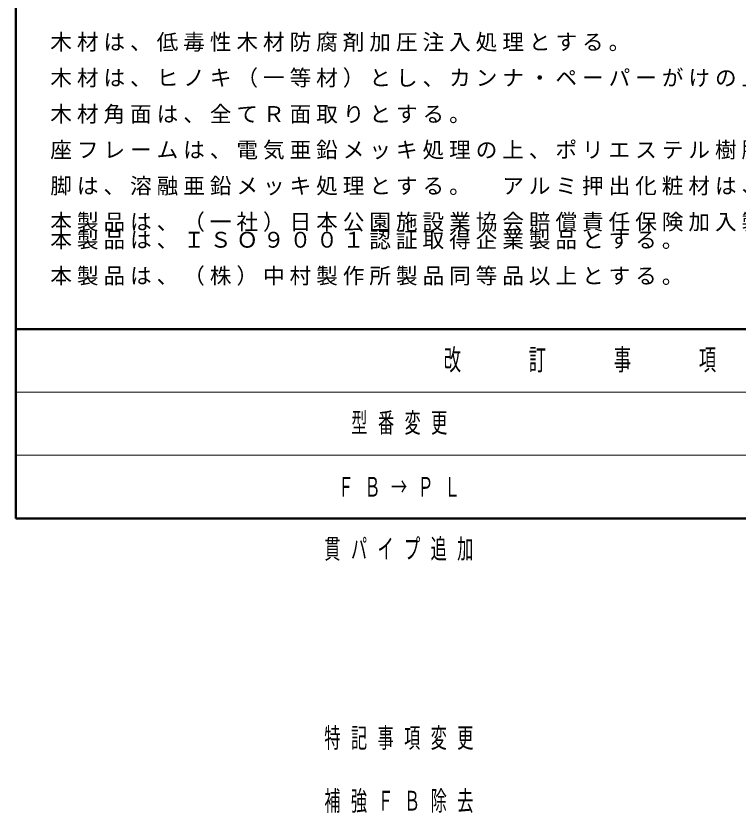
# Model space of a CAD drawing. Units: millimetres on the paper, scale 1:20. Extents: x -365 to 10, y -38 to 257.
# Drawn here: x -365 to -284.8, y -32.7 to 55.8 of the extents above; entities that cross this region are included whole.
import ezdxf

# ---------------------------------------------------------------- set-up
doc = ezdxf.new("R2010")
doc.units = ezdxf.units.MM
doc.layers.add('LY_1', color=7, linetype='Continuous', lineweight=25)
doc.layers.add('LY_2', color=7, linetype='Continuous', lineweight=13)
doc.styles.add('ＭＳ ゴシック', font='')
doc.styles.get('ＭＳ ゴシック').set_extended_font_data('MS Gothic')

msp = doc.modelspace()

# ---------------------------------------------------------------- linework, layer by layer
at = {"layer": 'LY_2', "lineweight": 50}
for p, q in [((-365, 257), (-365, 0)), ((-365, 21), (0, 21)), ((-365, 0), (0, 0))]:
    msp.add_line(p, q, dxfattribs=at)
at = {"layer": 'LY_2'}
for p, q in [((-365, 14), (-238.5, 14)), ((-365, 7), (-238.5, 7))]:
    msp.add_line(p, q, dxfattribs=at)

# ---------------------------------------------------------------- texts
at = {"layer": 'LY_1', "style": 'ＭＳ ゴシック'}
for s, insert, char_height, attachment_point in [('\\T1.23;木材は、低毒性木材防腐剤加圧注入処理とする。', (-361.183, 51.82), 1.76, 7), ('\\T1.23;木材は、ヒノキ（一等材）とし、カンナ・ペーパーがけの上、木材保護着色塗料（メイプル）塗装仕上げとする。', (-361.183, 47.82), 1.76, 7), ('\\T1.23;木材角面は、全てＲ面取りとする。', (-361.183, 43.82), 1.76, 7), ('\\T1.23;座フレームは、電気亜鉛メッキ処理の上、ポリエステル樹脂粉体塗装（ダークグレー）仕上げとする。', (-361.183, 39.82), 1.76, 7), ('\\T1.23;脚は、溶融亜鉛メッキ処理とする。\u3000アルミ押出化粧材は、アルマイト（シャンパンシルバー）仕上げとする。', (-361.183, 35.82), 1.76, 7), ('\\T1.23;本製品は、（一社）日本公園施設業協会賠償責任保険加入製品とする。', (-361.183, 31.82), 1.76, 7), ('\\T1.23;本製品は、ＩＳＯ９００１認証取得企業製品とする。', (-361.183, 31.82), 1.76, 1), ('\\T1.23;本製品は、（株）中村製作所製品同等品以上とする。', (-361.183, 27.82), 1.76, 1), ('\\T1.64;\\W0.6;型番変更', (-327.75, 10.5), 2.199, 4), ('\\T1.64;\\W0.6;ＦＢ→ＰＬ', (-329.25, 3.5), 2.199, 4), ('\\T1.64;\\W0.6;貫パイプ追加', (-330.75, -3.5), 2.199, 4), ('\\T1.64;\\W0.6;特記事項変更', (-330.75, -24.5), 2.199, 4), ('\\T1.64;\\W0.6;補強ＦＢ除去', (-330.75, -31.5), 2.199, 4)]:
    msp.add_mtext(s, dxfattribs=dict(at, insert=insert, char_height=char_height, attachment_point=attachment_point))
at = {"layer": 'LY_2', "color": 4, "insert": (-301.75, 17.5), "char_height": 2.346, "attachment_point": 5, "style": 'ＭＳ ゴシック'}
msp.add_mtext('\\T1.64;\\W0.6;改\u3000\u3000訂\u3000\u3000事\u3000\u3000項', dxfattribs=at)

doc.saveas('drawing.dxf')
